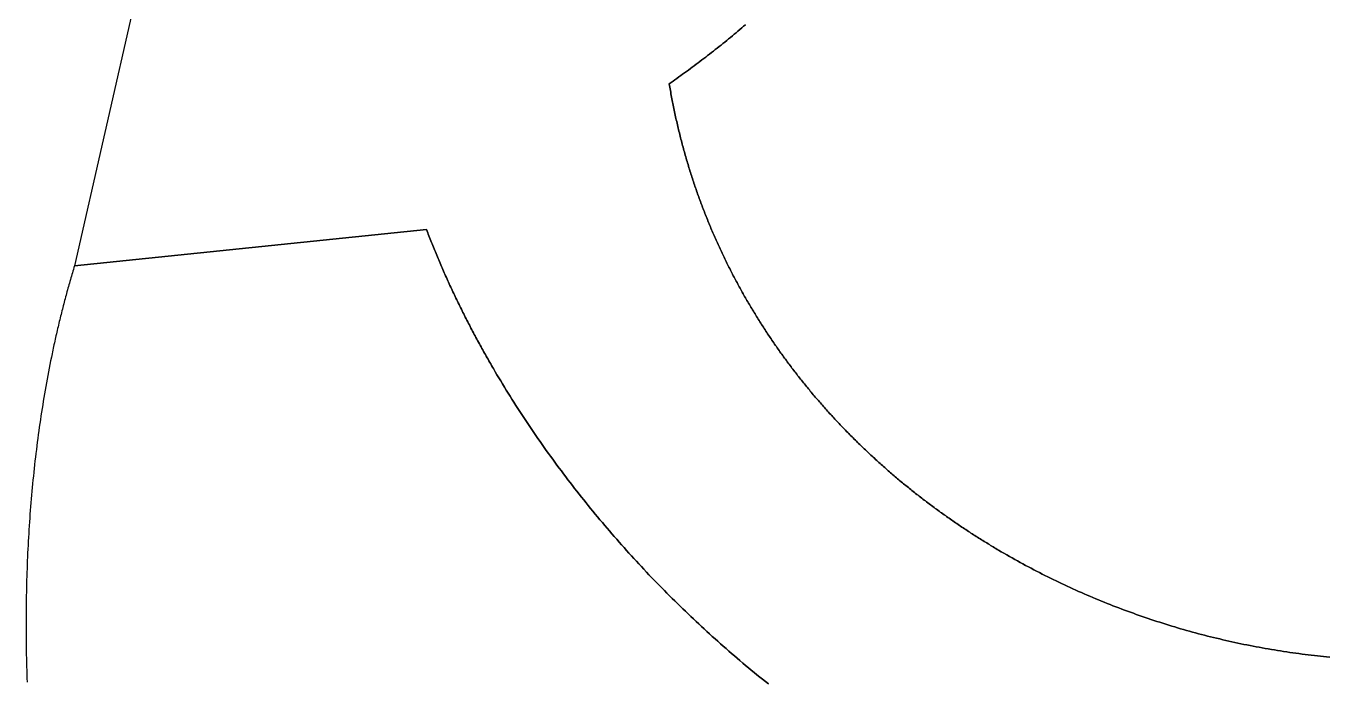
# Model space of a CAD drawing. Header units: millimetres. Extents: x 539514 to 908003, y -69769 to 203909.
# Drawn here: x 650559 to 681799, y 65952 to 81698 of the extents above; entities that cross this region are included whole.
import ezdxf

# ---------------------------------------------------------------- set-up
doc = ezdxf.new("R2010")
doc.units = ezdxf.units.MM
doc.layers.add('CLOSED_AREAS', color=7, linetype='Continuous')

msp = doc.modelspace()

# ---------------------------------------------------------------- linework, layer by layer
at = {"layer": 'CLOSED_AREAS'}
for points in [[(653179.285, 82352.232), (651721.863, 75939.575), (660174.911, 76814.028), (660189.629, 76775.446), (660204.433, 76736.874), (660219.322, 76698.313), (660234.297, 76659.762), (660249.356, 76621.221), (660264.501, 76582.691), (660279.73, 76544.172), (660295.045, 76505.665), (660310.443, 76467.168), (660325.926, 76428.683), (660341.494, 76390.21), (660357.145, 76351.748), (660372.88, 76313.298), (660388.699, 76274.861), (660404.602, 76236.435), (660420.588, 76198.022), (660436.658, 76159.621), (660452.811, 76121.233), (660469.047, 76082.858), (660485.366, 76044.496), (660501.767, 76006.148), (660518.251, 75967.812), (660534.818, 75929.49), (660551.467, 75891.182), (660568.198, 75852.887), (660585.011, 75814.607), (660601.906, 75776.34), (660618.883, 75738.088), (660635.942, 75699.851), (660653.081, 75661.628), (660670.303, 75623.419), (660687.605, 75585.226), (660704.988, 75547.048), (660722.452, 75508.885), (660739.997, 75470.738), (660757.622, 75432.606), (660775.328, 75394.489), (660793.114, 75356.389), (660810.98, 75318.305), (660828.926, 75280.237), (660846.952, 75242.185), (660865.058, 75204.15), (660883.243, 75166.132), (660901.507, 75128.131), (660919.851, 75090.146), (660938.274, 75052.179), (660956.775, 75014.229), (660975.356, 74976.297), (660994.015, 74938.382), (661012.752, 74900.485), (661031.568, 74862.606), (661050.462, 74824.745), (661069.435, 74786.903), (661088.485, 74749.079), (661107.613, 74711.274), (661126.818, 74673.487), (661146.101, 74635.719), (661165.461, 74597.971), (661184.898, 74560.242), (661204.413, 74522.532), (661224.004, 74484.841), (661243.672, 74447.171), (661263.416, 74409.52), (661283.237, 74371.89), (661303.134, 74334.28), (661323.108, 74296.69), (661343.157, 74259.12), (661363.282, 74221.572), (661383.483, 74184.044), (661403.759, 74146.537), (661424.111, 74109.052), (661444.538, 74071.587), (661465.04, 74034.145), (661485.617, 73996.724), (661506.269, 73959.325), (661526.995, 73921.947), (661547.796, 73884.592), (661568.672, 73847.26), (661589.621, 73809.949), (661610.645, 73772.662), (661631.742, 73735.397), (661652.913, 73698.155), (661674.158, 73660.936), (661695.477, 73623.741), (661716.868, 73586.569), (661738.333, 73549.42), (661759.871, 73512.295), (661781.482, 73475.195), (661824.921, 73401.065), (661868.651, 73327.034), (661912.669, 73253.101), (661956.974, 73179.268), (662001.566, 73105.537), (662046.442, 73031.908), (662091.602, 72958.384), (662137.046, 72884.964), (662182.77, 72811.652), (662228.775, 72738.447), (662275.059, 72665.351), (662321.621, 72592.365), (662368.46, 72519.492), (662415.574, 72446.731), (662462.963, 72374.084), (662510.625, 72301.553), (662558.559, 72229.139), (662606.764, 72156.843), (662655.238, 72084.666), (662703.981, 72012.61), (662752.992, 71940.675), (662802.268, 71868.864), (662851.81, 71797.178), (662901.615, 71725.617), (662951.683, 71654.183), (663002.012, 71582.877), (663052.602, 71511.702), (663103.451, 71440.657), (663154.557, 71369.744), (663205.921, 71298.964), (663257.539, 71228.32), (663309.413, 71157.811), (663361.539, 71087.44), (663413.917, 71017.207), (663466.546, 70947.114), (663519.425, 70877.163), (663572.552, 70807.353), (663625.927, 70737.688), (663679.547, 70668.167), (663733.413, 70598.793), (663787.522, 70529.566), (663841.874, 70460.488), (663896.467, 70391.56), (663951.3, 70322.784), (664006.372, 70254.16), (664061.682, 70185.69), (664117.229, 70117.376), (664173.011, 70049.218), (664229.028, 69981.217), (664285.277, 69913.376), (664341.759, 69845.695), (664398.471, 69778.176), (664455.413, 69710.82), (664512.583, 69643.628), (664569.981, 69576.601), (664627.604, 69509.742), (664685.453, 69443.05), (664743.525, 69376.527), (664801.819, 69310.176), (664860.335, 69243.996), (664919.071, 69177.989), (664978.025, 69112.157), (665037.198, 69046.5), (665096.587, 68981.021), (665156.192, 68915.719), (665216.01, 68850.598), (665276.042, 68785.657), (665336.286, 68720.899), (665396.74, 68656.323), (665457.404, 68591.933), (665518.276, 68527.728), (665579.356, 68463.711), (665640.641, 68399.883), (665702.131, 68336.244), (665763.825, 68272.796), (665825.721, 68209.541), (665887.818, 68146.479), (665950.116, 68083.613), (666012.612, 68020.942), (666075.306, 67958.469), (666138.196, 67896.195), (666201.282, 67834.121), (666264.562, 67772.248), (666328.035, 67710.578), (666391.7, 67649.112), (666455.555, 67587.852), (666519.6, 67526.797), (666583.833, 67465.951), (666648.253, 67405.313), (666712.859, 67344.886), (666777.65, 67284.67), (666842.624, 67224.668), (666907.781, 67164.879), (666973.119, 67105.306), (667038.637, 67045.95), (667104.333, 66986.812), (667170.208, 66927.893), (667236.258, 66869.194), (667302.484, 66810.718), (667368.885, 66752.465), (667435.458, 66694.436), (667502.202, 66636.632), (667569.118, 66579.056), (667636.202, 66521.708), (667703.455, 66464.59), (667770.875, 66407.703), (667838.461, 66351.047), (667906.211, 66294.625), (667974.125, 66238.438), (668042.201, 66182.486), (668110.439, 66126.772), (668178.836, 66071.297), (668247.392, 66016.061), (668316.105, 65961.066), (668384.975, 65906.314)], [(681865.109, 66548.838), (681791.106, 66555.899), (681717.122, 66563.252), (681643.159, 66570.895), (681569.219, 66578.83), (681495.301, 66587.055), (681421.409, 66595.57), (681347.542, 66604.375), (681273.703, 66613.47), (681199.892, 66622.854), (681126.11, 66632.527), (681052.359, 66642.488), (680978.64, 66652.738), (680904.954, 66663.276), (680831.303, 66674.101), (680757.687, 66685.214), (680684.109, 66696.614), (680610.568, 66708.301), (680537.067, 66720.273), (680463.606, 66732.532), (680390.187, 66745.077), (680316.811, 66757.907), (680243.479, 66771.022), (680170.193, 66784.422), (680096.953, 66798.107), (680023.762, 66812.075), (679950.619, 66826.327), (679877.527, 66840.863), (679804.486, 66855.682), (679731.499, 66870.784), (679658.565, 66886.168), (679585.686, 66901.835), (679512.864, 66917.783), (679440.1, 66934.013), (679367.394, 66950.525), (679294.749, 66967.317), (679222.165, 66984.389), (679149.644, 67001.743), (679077.186, 67019.375), (679004.794, 67037.288), (678932.468, 67055.48), (678860.209, 67073.951), (678788.019, 67092.701), (678715.899, 67111.728), (678643.85, 67131.034), (678571.874, 67150.618), (678499.971, 67170.479), (678428.143, 67190.617), (678356.391, 67211.032), (678284.716, 67231.724), (678213.12, 67252.691), (678141.604, 67273.934), (678070.168, 67295.453), (677998.815, 67317.247), (677927.545, 67339.315), (677856.36, 67361.659), (677785.261, 67384.276), (677714.249, 67407.167), (677643.325, 67430.332), (677572.49, 67453.77), (677501.747, 67477.481), (677431.095, 67501.464), (677360.537, 67525.72), (677290.073, 67550.247), (677219.704, 67575.047), (677149.433, 67600.117), (677079.26, 67625.459), (677009.186, 67651.071), (676939.212, 67676.953), (676869.34, 67703.106), (676799.572, 67729.528), (676729.907, 67756.219), (676660.348, 67783.18), (676590.896, 67810.409), (676521.552, 67837.907), (676452.316, 67865.673), (676383.191, 67893.707), (676314.178, 67922.008), (676245.278, 67950.576), (676176.491, 67979.411), (676107.82, 68008.512), (676039.265, 68037.88), (675970.828, 68067.513), (675902.51, 68097.412), (675834.312, 68127.576), (675766.235, 68158.005), (675698.281, 68188.699), (675630.451, 68219.657), (675562.746, 68250.878), (675495.167, 68282.364), (675427.715, 68314.112), (675360.393, 68346.124), (675293.2, 68378.398), (675226.138, 68410.935), (675159.209, 68443.733), (675092.413, 68476.793), (675025.753, 68510.115), (674959.228, 68543.697), (674892.841, 68577.541), (674826.592, 68611.644), (674760.483, 68646.008), (674694.514, 68680.631), (674628.688, 68715.514), (674563.006, 68750.656), (674497.468, 68786.057), (674432.076, 68821.716), (674366.831, 68857.634), (674301.734, 68893.809), (674236.787, 68930.241), (674171.991, 68966.931), (674107.346, 69003.878), (674042.855, 69041.081), (673978.518, 69078.541), (673914.337, 69116.256), (673882.306, 69135.21), (673850.313, 69154.227), (673818.36, 69173.308), (673786.447, 69192.453), (673754.574, 69211.662), (673722.74, 69230.934), (673690.947, 69250.27), (673659.194, 69269.67), (673627.481, 69289.133), (673595.81, 69308.66), (673564.178, 69328.25), (673532.588, 69347.904), (673501.039, 69367.621), (673469.531, 69387.401), (673438.064, 69407.245), (673406.639, 69427.152), (673375.256, 69447.123), (673343.914, 69467.156), (673312.614, 69487.253), (673281.357, 69507.413), (673250.142, 69527.636), (673218.969, 69547.922), (673187.839, 69568.271), (673156.751, 69588.683), (673125.707, 69609.158), (673094.705, 69629.696), (673063.747, 69650.297), (673032.832, 69670.96), (673001.96, 69691.686), (672971.132, 69712.475), (672940.348, 69733.327), (672909.608, 69754.241), (672878.912, 69775.218), (672848.261, 69796.258), (672817.653, 69817.36), (672787.091, 69838.524), (672756.573, 69859.751), (672726.1, 69881.041), (672695.672, 69902.393), (672665.289, 69923.807), (672634.952, 69945.283), (672604.66, 69966.822), (672574.413, 69988.422), (672544.213, 70010.085), (672514.058, 70031.811), (672483.95, 70053.598), (672453.888, 70075.447), (672423.872, 70097.358), (672393.903, 70119.332), (672363.98, 70141.367), (672334.104, 70163.464), (672304.276, 70185.623), (672274.494, 70207.844), (672244.76, 70230.126), (672215.074, 70252.47), (672185.435, 70274.876), (672155.844, 70297.344), (672126.3, 70319.873), (672096.805, 70342.464), (672067.358, 70365.116), (672037.96, 70387.83), (672008.61, 70410.605), (671979.309, 70433.441), (671950.056, 70456.339), (671920.853, 70479.299), (671891.699, 70502.319), (671862.594, 70525.401), (671833.539, 70548.544), (671804.533, 70571.748), (671775.577, 70595.014), (671746.671, 70618.34), (671717.815, 70641.727), (671689.009, 70665.176), (671660.254, 70688.685), (671631.549, 70712.256), (671602.895, 70735.887), (671574.292, 70759.579), (671545.74, 70783.332), (671517.239, 70807.146), (671488.789, 70831.02), (671460.391, 70854.955), (671432.044, 70878.951), (671403.749, 70903.007), (671375.506, 70927.124), (671347.316, 70951.301), (671319.177, 70975.539), (671291.091, 70999.838), (671263.057, 71024.196), (671235.076, 71048.615), (671207.148, 71073.095), (671179.273, 71097.635), (671151.451, 71122.234), (671123.682, 71146.895), (671095.966, 71171.615), (671068.305, 71196.395), (671040.697, 71221.236), (671013.143, 71246.137), (670985.643, 71271.097), (670958.197, 71296.118), (670930.806, 71321.198), (670903.469, 71346.338), (670876.187, 71371.539), (670848.96, 71396.799), (670821.787, 71422.118), (670794.67, 71447.498), (670767.608, 71472.937), (670740.602, 71498.436), (670713.651, 71523.994), (670686.756, 71549.612), (670659.917, 71575.29), (670633.134, 71601.027), (670606.407, 71626.823), (670579.736, 71652.679), (670553.122, 71678.594), (670526.565, 71704.568), (670500.064, 71730.602), (670473.621, 71756.695), (670447.234, 71782.847), (670420.905, 71809.059), (670394.633, 71835.329), (670368.419, 71861.659), (670342.263, 71888.048), (670316.164, 71914.495), (670290.124, 71941.002), (670264.141, 71967.567), (670238.217, 71994.192), (670212.352, 72020.875), (670186.545, 72047.617), (670160.797, 72074.418), (670135.108, 72101.277), (670109.479, 72128.195), (670083.908, 72155.172), (670058.397, 72182.208), (670032.945, 72209.302), (670007.553, 72236.454), (669982.221, 72263.665), (669956.949, 72290.935), (669931.738, 72318.262), (669906.586, 72345.649), (669881.495, 72373.093), (669856.465, 72400.596), (669831.496, 72428.157), (669806.587, 72455.776), (669781.74, 72483.453), (669756.954, 72511.189), (669732.229, 72538.982), (669707.566, 72566.834), (669682.964, 72594.744), (669658.425, 72622.711), (669633.947, 72650.737), (669609.532, 72678.82), (669585.179, 72706.961), (669560.888, 72735.16), (669536.66, 72763.417), (669512.495, 72791.731), (669488.393, 72820.104), (669464.354, 72848.533), (669440.378, 72877.021), (669416.466, 72905.566), (669392.617, 72934.168), (669368.832, 72962.828), (669345.111, 72991.545), (669321.453, 73020.32), (669297.86, 73049.152), (669274.331, 73078.042), (669250.867, 73106.988), (669227.467, 73135.992), (669204.133, 73165.054), (669180.863, 73194.172), (669157.658, 73223.347), (669134.518, 73252.58), (669111.444, 73281.869), (669088.435, 73311.216), (669065.492, 73340.619), (669042.615, 73370.08), (669019.804, 73399.597), (668997.059, 73429.171), (668974.38, 73458.802), (668951.768, 73488.49), (668929.222, 73518.234), (668906.744, 73548.035), (668884.332, 73577.893), (668861.987, 73607.807), (668839.709, 73637.778), (668817.499, 73667.805), (668795.356, 73697.889), (668773.282, 73728.029), (668751.274, 73758.226), (668729.335, 73788.479), (668707.464, 73818.788), (668685.662, 73849.154), (668663.927, 73879.576), (668642.262, 73910.054), (668620.665, 73940.588), (668599.137, 73971.178), (668577.678, 74001.824), (668556.288, 74032.527), (668534.968, 74063.285), (668513.717, 74094.099), (668492.536, 74124.97), (668471.425, 74155.896), (668450.384, 74186.878), (668429.413, 74217.916), (668408.512, 74249.009), (668387.681, 74280.158), (668366.922, 74311.363), (668346.232, 74342.624), (668325.614, 74373.94), (668305.067, 74405.311), (668284.591, 74436.738), (668264.187, 74468.221), (668243.854, 74499.759), (668223.593, 74531.353), (668203.403, 74563.001), (668183.285, 74594.706), (668163.24, 74626.465), (668143.267, 74658.28), (668123.366, 74690.149), (668103.538, 74722.074), (668083.783, 74754.054), (668064.1, 74786.09), (668044.491, 74818.18), (668024.955, 74850.325), (668005.492, 74882.525), (667986.102, 74914.78), (667966.787, 74947.09), (667947.545, 74979.455), (667928.377, 75011.874), (667909.283, 75044.348), (667890.263, 75076.877), (667871.318, 75109.461), (667852.448, 75142.099), (667833.652, 75174.792), (667814.931, 75207.54), (667796.285, 75240.342), (667777.714, 75273.198), (667759.219, 75306.109), (667740.799, 75339.074), (667722.455, 75372.094), (667704.187, 75405.167), (667685.994, 75438.295), (667667.878, 75471.478), (667649.838, 75504.714), (667631.874, 75538.005), (667613.987, 75571.35), (667596.176, 75604.749), (667578.443, 75638.202), (667560.786, 75671.709), (667543.207, 75705.269), (667525.705, 75738.884), (667508.281, 75772.553), (667490.934, 75806.275), (667473.665, 75840.051), (667456.473, 75873.881), (667439.36, 75907.765), (667422.326, 75941.702), (667405.369, 75975.693), (667388.491, 76009.738), (667371.692, 76043.836), (667354.972, 76077.988), (667338.331, 76112.193), (667321.769, 76146.451), (667305.286, 76180.763), (667288.883, 76215.128), (667272.559, 76249.547), (667256.315, 76284.019), (667240.151, 76318.544), (667224.067, 76353.122), (667208.064, 76387.753), (667192.141, 76422.438), (667176.298, 76457.175), (667160.536, 76491.966), (667144.855, 76526.809), (667129.255, 76561.706), (667113.736, 76596.655), (667098.298, 76631.658), (667082.942, 76666.713), (667067.667, 76701.821), (667052.475, 76736.981), (667037.364, 76772.194), (667022.335, 76807.46), (667007.388, 76842.779), (666992.524, 76878.15), (666977.743, 76913.574), (666963.044, 76949.05), (666948.427, 76984.579), (666933.894, 77020.16), (666919.444, 77055.794), (666905.078, 77091.479), (666890.794, 77127.218), (666876.595, 77163.008), (666862.479, 77198.851), (666848.447, 77234.745), (666834.499, 77270.692), (666820.636, 77306.692), (666806.856, 77342.743), (666793.162, 77378.846), (666779.551, 77415.001), (666766.026, 77451.208), (666752.586, 77487.467), (666739.231, 77523.778), (666725.961, 77560.141), (666712.777, 77596.555), (666699.678, 77633.021), (666686.665, 77669.539), (666673.738, 77706.109), (666660.897, 77742.73), (666648.142, 77779.403), (666635.473, 77816.127), (666622.891, 77852.903), (666610.396, 77889.73), (666597.987, 77926.609), (666585.666, 77963.539), (666573.432, 78000.52), (666561.284, 78037.553), (666549.225, 78074.637), (666537.253, 78111.772), (666525.368, 78148.958), (666513.572, 78186.196), (666501.863, 78223.484), (666490.243, 78260.824), (666478.711, 78298.215), (666467.268, 78335.656), (666455.913, 78373.149), (666444.647, 78410.693), (666433.47, 78448.287), (666422.383, 78485.932), (666411.384, 78523.628), (666400.475, 78561.375), (666389.655, 78599.172), (666378.926, 78637.02), (666368.286, 78674.919), (666357.736, 78712.868), (666347.276, 78750.868), (666336.907, 78788.918), (666326.628, 78827.019), (666316.44, 78865.17), (666306.342, 78903.372), (666296.336, 78941.624), (666286.42, 78979.926), (666276.596, 79018.278), (666266.863, 79056.681), (666257.222, 79095.134), (666247.673, 79133.637), (666238.215, 79172.19), (666228.85, 79210.793), (666219.577, 79249.446), (666210.396, 79288.149), (666201.307, 79326.902), (666192.311, 79365.705), (666183.408, 79404.558), (666174.598, 79443.461), (666165.881, 79482.413), (666157.257, 79521.415), (666148.727, 79560.467), (666140.29, 79599.569), (666131.947, 79638.72), (666123.698, 79677.921), (666115.542, 79717.171), (666107.481, 79756.47), (666099.514, 79795.82), (666091.642, 79835.218), (666083.865, 79874.666), (666076.182, 79914.164), (666068.594, 79953.71), (666061.101, 79993.306), (666053.703, 80032.951), (666046.401, 80072.645), (666039.194, 80112.389), (666032.083, 80152.181), (666025.068, 80192.023), (666018.149, 80231.913), (666011.326, 80271.853), (666004.599, 80311.841), (666050.453, 80344.205), (666096.363, 80376.721), (666142.323, 80409.39), (666188.328, 80442.213), (666234.375, 80475.189), (666280.457, 80508.321), (666326.571, 80541.607), (666372.71, 80575.049), (666418.872, 80608.646), (666465.049, 80642.4), (666511.239, 80676.31), (666557.435, 80710.378), (666603.634, 80744.603), (666649.83, 80778.987), (666696.018, 80813.529), (666742.193, 80848.23), (666788.351, 80883.09), (666834.487, 80918.111), (666880.596, 80953.291), (666926.673, 80988.633), (666972.713, 81024.136), (667018.712, 81059.801), (667064.664, 81095.627), (667110.564, 81131.617), (667156.409, 81167.77), (667202.193, 81204.086), (667247.91, 81240.566), (667293.557, 81277.21), (667339.129, 81314.02), (667384.62, 81350.995), (667430.025, 81388.135), (667475.341, 81425.442), (667520.562, 81462.916), (667565.682, 81500.557), (667610.699, 81538.366), (667655.605, 81576.342), (667700.397, 81614.487), (667745.07, 81652.801), (667789.619, 81691.285), (667834.039, 81729.938)], [(667834.039, 81729.938), (667789.619, 81691.285), (667745.07, 81652.801), (667700.397, 81614.487), (667655.605, 81576.342), (667610.699, 81538.366), (667565.682, 81500.557), (667520.562, 81462.916), (667475.341, 81425.442), (667430.025, 81388.135), (667384.62, 81350.995), (667339.129, 81314.02), (667293.557, 81277.21), (667247.91, 81240.566), (667202.193, 81204.086), (667156.409, 81167.77), (667110.564, 81131.617), (667064.664, 81095.627), (667018.712, 81059.801), (666972.713, 81024.136), (666926.673, 80988.633), (666880.596, 80953.291), (666834.487, 80918.111), (666788.351, 80883.09), (666742.193, 80848.23), (666696.018, 80813.529), (666649.83, 80778.987), (666603.634, 80744.603), (666557.435, 80710.378), (666511.239, 80676.31), (666465.049, 80642.4), (666418.872, 80608.646), (666372.71, 80575.049), (666326.571, 80541.607), (666280.457, 80508.321), (666234.375, 80475.189), (666188.328, 80442.213), (666142.323, 80409.39), (666096.363, 80376.721), (666050.453, 80344.205), (666004.599, 80311.841), (666011.326, 80271.853), (666018.149, 80231.913), (666025.068, 80192.023), (666032.083, 80152.181), (666039.194, 80112.389), (666046.401, 80072.645), (666053.703, 80032.951), (666061.101, 79993.306), (666068.594, 79953.71), (666076.182, 79914.164), (666083.865, 79874.666), (666091.642, 79835.218), (666099.514, 79795.82), (666107.481, 79756.47), (666115.542, 79717.171), (666123.698, 79677.921), (666131.947, 79638.72), (666140.29, 79599.569), (666148.727, 79560.467), (666157.257, 79521.415), (666165.881, 79482.413), (666174.598, 79443.461), (666183.408, 79404.558), (666192.311, 79365.705), (666201.307, 79326.902), (666210.396, 79288.149), (666219.577, 79249.446), (666228.85, 79210.793), (666238.215, 79172.19), (666247.673, 79133.637), (666257.222, 79095.134), (666266.863, 79056.681), (666276.596, 79018.278), (666286.42, 78979.926), (666296.336, 78941.624), (666306.342, 78903.372), (666316.44, 78865.17), (666326.628, 78827.019), (666336.907, 78788.918), (666347.276, 78750.868), (666357.736, 78712.868), (666368.286, 78674.919), (666378.926, 78637.02), (666389.655, 78599.172), (666400.475, 78561.375), (666411.384, 78523.628), (666422.383, 78485.932), (666433.47, 78448.287), (666444.647, 78410.693), (666455.913, 78373.149), (666467.268, 78335.656), (666478.711, 78298.215), (666490.243, 78260.824), (666501.863, 78223.484), (666513.572, 78186.196), (666525.368, 78148.958), (666537.253, 78111.772), (666549.225, 78074.637), (666561.284, 78037.553), (666573.432, 78000.52), (666585.666, 77963.539), (666597.987, 77926.609), (666610.396, 77889.73), (666622.891, 77852.903), (666635.473, 77816.127), (666648.142, 77779.403), (666660.897, 77742.73), (666673.738, 77706.109), (666686.665, 77669.539), (666699.678, 77633.021), (666712.777, 77596.555), (666725.961, 77560.141), (666739.231, 77523.778), (666752.586, 77487.467), (666766.026, 77451.208), (666779.551, 77415.001), (666793.162, 77378.846), (666806.856, 77342.743), (666820.636, 77306.692), (666834.499, 77270.692), (666848.447, 77234.745), (666862.479, 77198.851), (666876.595, 77163.008), (666890.794, 77127.218), (666905.078, 77091.479), (666919.444, 77055.794), (666933.894, 77020.16), (666948.427, 76984.579), (666963.044, 76949.05), (666977.743, 76913.574), (666992.524, 76878.15), (667007.388, 76842.779), (667022.335, 76807.46), (667037.364, 76772.194), (667052.475, 76736.981), (667067.667, 76701.821), (667082.942, 76666.713), (667098.298, 76631.658), (667113.736, 76596.655), (667129.255, 76561.706), (667144.855, 76526.809), (667160.536, 76491.966), (667176.298, 76457.175), (667192.141, 76422.438), (667208.064, 76387.753), (667224.067, 76353.122), (667240.151, 76318.544), (667256.315, 76284.019), (667272.559, 76249.547), (667288.883, 76215.128), (667305.286, 76180.763), (667321.769, 76146.451), (667338.331, 76112.193), (667354.972, 76077.988), (667371.692, 76043.836), (667388.491, 76009.738), (667405.369, 75975.693), (667422.326, 75941.702), (667439.36, 75907.765), (667456.473, 75873.881), (667473.665, 75840.051), (667490.934, 75806.275), (667508.281, 75772.553), (667525.705, 75738.884), (667543.207, 75705.269), (667560.786, 75671.709), (667578.443, 75638.202), (667596.176, 75604.749), (667613.987, 75571.35), (667631.874, 75538.005), (667649.838, 75504.714), (667667.878, 75471.478), (667685.994, 75438.295), (667704.187, 75405.167), (667722.455, 75372.094), (667740.799, 75339.074), (667759.219, 75306.109), (667777.714, 75273.198), (667796.285, 75240.342), (667814.931, 75207.54), (667833.652, 75174.792), (667852.448, 75142.099), (667871.318, 75109.461), (667890.263, 75076.877), (667909.283, 75044.348), (667928.377, 75011.874), (667947.545, 74979.455), (667966.787, 74947.09), (667986.102, 74914.78), (668005.492, 74882.525), (668024.955, 74850.325), (668044.491, 74818.18), (668064.1, 74786.09), (668083.783, 74754.054), (668103.538, 74722.074), (668123.366, 74690.149), (668143.267, 74658.28), (668163.24, 74626.465), (668183.285, 74594.706), (668203.403, 74563.001), (668223.593, 74531.353), (668243.854, 74499.759), (668264.187, 74468.221), (668284.591, 74436.738), (668305.067, 74405.311), (668325.614, 74373.94), (668346.232, 74342.624), (668366.922, 74311.363), (668387.681, 74280.158), (668408.512, 74249.009), (668429.413, 74217.916), (668450.384, 74186.878), (668471.425, 74155.896), (668492.536, 74124.97), (668513.717, 74094.099), (668534.968, 74063.285), (668556.288, 74032.527), (668577.678, 74001.824), (668599.137, 73971.178), (668620.665, 73940.588), (668642.262, 73910.054), (668663.927, 73879.576), (668685.662, 73849.154), (668707.464, 73818.788), (668729.335, 73788.479), (668751.274, 73758.226), (668773.282, 73728.029), (668795.356, 73697.889), (668817.499, 73667.805), (668839.709, 73637.778), (668861.987, 73607.807), (668884.332, 73577.893), (668906.744, 73548.035), (668929.222, 73518.234), (668951.768, 73488.49), (668974.38, 73458.802), (668997.059, 73429.171), (669019.804, 73399.597), (669042.615, 73370.08), (669065.492, 73340.619), (669088.435, 73311.216), (669111.444, 73281.869), (669134.518, 73252.58), (669157.658, 73223.347), (669180.863, 73194.172), (669204.133, 73165.054), (669227.467, 73135.992), (669250.867, 73106.988), (669274.331, 73078.042), (669297.86, 73049.152), (669321.453, 73020.32), (669345.111, 72991.545), (669368.832, 72962.828), (669392.617, 72934.168), (669416.466, 72905.566), (669440.378, 72877.021), (669464.354, 72848.533), (669488.393, 72820.104), (669512.495, 72791.731), (669536.66, 72763.417), (669560.888, 72735.16), (669585.179, 72706.961), (669609.532, 72678.82), (669633.947, 72650.737), (669658.425, 72622.711), (669682.964, 72594.744), (669707.566, 72566.834), (669732.229, 72538.982), (669756.954, 72511.189), (669781.74, 72483.453), (669806.587, 72455.776), (669831.496, 72428.157), (669856.465, 72400.596), (669881.495, 72373.093), (669906.586, 72345.649), (669931.738, 72318.262), (669956.949, 72290.935), (669982.221, 72263.665), (670007.553, 72236.454), (670032.945, 72209.302), (670058.397, 72182.208), (670083.908, 72155.172), (670109.479, 72128.195), (670135.108, 72101.277), (670160.797, 72074.418), (670186.545, 72047.617), (670212.352, 72020.875), (670238.217, 71994.192), (670264.141, 71967.567), (670290.124, 71941.002), (670316.164, 71914.495), (670342.263, 71888.048), (670368.419, 71861.659), (670394.633, 71835.329), (670420.905, 71809.059), (670447.234, 71782.847), (670473.621, 71756.695), (670500.064, 71730.602), (670526.565, 71704.568), (670553.122, 71678.594), (670579.736, 71652.679), (670606.407, 71626.823), (670633.134, 71601.027), (670659.917, 71575.29), (670686.756, 71549.612), (670713.651, 71523.994), (670740.602, 71498.436), (670767.608, 71472.937), (670794.67, 71447.498), (670821.787, 71422.118), (670848.96, 71396.799), (670876.187, 71371.539), (670903.469, 71346.338), (670930.806, 71321.198), (670958.197, 71296.118), (670985.643, 71271.097), (671013.143, 71246.137), (671040.697, 71221.236), (671068.305, 71196.395), (671095.966, 71171.615), (671123.682, 71146.895), (671151.451, 71122.234), (671179.273, 71097.635), (671207.148, 71073.095), (671235.076, 71048.615), (671263.057, 71024.196), (671291.091, 70999.838), (671319.177, 70975.539), (671347.316, 70951.301), (671375.506, 70927.124), (671403.749, 70903.007), (671432.044, 70878.951), (671460.391, 70854.955), (671488.789, 70831.02), (671517.239, 70807.146), (671545.74, 70783.332), (671574.292, 70759.579), (671602.895, 70735.887), (671631.549, 70712.256), (671660.254, 70688.685), (671689.009, 70665.176), (671717.815, 70641.727), (671746.671, 70618.34), (671775.577, 70595.014), (671804.533, 70571.748), (671833.539, 70548.544), (671862.594, 70525.401), (671891.699, 70502.319), (671920.853, 70479.299), (671950.056, 70456.339), (671979.309, 70433.441), (672008.61, 70410.605), (672037.96, 70387.83), (672067.358, 70365.116), (672096.805, 70342.464), (672126.3, 70319.873), (672155.844, 70297.344), (672185.435, 70274.876), (672215.074, 70252.47), (672244.76, 70230.126), (672274.494, 70207.844), (672304.276, 70185.623), (672334.104, 70163.464), (672363.98, 70141.367), (672393.903, 70119.332), (672423.872, 70097.358), (672453.888, 70075.447), (672483.95, 70053.598), (672514.058, 70031.811), (672544.213, 70010.085), (672574.413, 69988.422), (672604.66, 69966.822), (672634.952, 69945.283), (672665.289, 69923.807), (672695.672, 69902.393), (672726.1, 69881.041), (672756.573, 69859.751), (672787.091, 69838.524), (672817.653, 69817.36), (672848.261, 69796.258), (672878.912, 69775.218), (672909.608, 69754.241), (672940.348, 69733.327), (672971.132, 69712.475), (673001.96, 69691.686), (673032.832, 69670.96), (673063.747, 69650.297), (673094.705, 69629.696), (673125.707, 69609.158), (673156.751, 69588.683), (673187.839, 69568.271), (673218.969, 69547.922), (673250.142, 69527.636), (673281.357, 69507.413), (673312.614, 69487.253), (673343.914, 69467.156), (673375.256, 69447.123), (673406.639, 69427.152), (673438.064, 69407.245), (673469.531, 69387.401), (673501.039, 69367.621), (673532.588, 69347.904), (673564.178, 69328.25), (673595.81, 69308.66), (673627.481, 69289.133), (673659.194, 69269.67), (673690.947, 69250.27), (673722.74, 69230.934), (673754.574, 69211.662), (673786.447, 69192.453), (673818.36, 69173.308), (673850.313, 69154.227), (673882.306, 69135.21), (673914.337, 69116.256), (673978.518, 69078.541), (674042.855, 69041.081), (674107.346, 69003.878), (674171.991, 68966.931), (674236.787, 68930.241), (674301.734, 68893.809), (674366.831, 68857.634), (674432.076, 68821.716), (674497.468, 68786.057), (674563.006, 68750.656), (674628.688, 68715.514), (674694.514, 68680.631), (674760.483, 68646.008), (674826.592, 68611.644), (674892.841, 68577.541), (674959.228, 68543.697), (675025.753, 68510.115), (675092.413, 68476.793), (675159.209, 68443.733), (675226.138, 68410.935), (675293.2, 68378.398), (675360.393, 68346.124), (675427.715, 68314.112), (675495.167, 68282.364), (675562.746, 68250.878), (675630.451, 68219.657), (675698.281, 68188.699), (675766.235, 68158.005), (675834.312, 68127.576), (675902.51, 68097.412), (675970.828, 68067.513), (676039.265, 68037.88), (676107.82, 68008.512), (676176.491, 67979.411), (676245.278, 67950.576), (676314.178, 67922.008), (676383.191, 67893.707), (676452.316, 67865.673), (676521.552, 67837.907), (676590.896, 67810.409), (676660.348, 67783.18), (676729.907, 67756.219), (676799.572, 67729.528), (676869.34, 67703.106), (676939.212, 67676.953), (677009.186, 67651.071), (677079.26, 67625.459), (677149.433, 67600.117), (677219.704, 67575.047), (677290.073, 67550.247), (677360.537, 67525.72), (677431.095, 67501.464), (677501.747, 67477.481), (677572.49, 67453.77), (677643.325, 67430.332), (677714.249, 67407.167), (677785.261, 67384.276), (677856.36, 67361.659), (677927.545, 67339.315), (677998.815, 67317.247), (678070.168, 67295.453), (678141.604, 67273.934), (678213.12, 67252.691), (678284.716, 67231.724), (678356.391, 67211.032), (678428.143, 67190.617), (678499.971, 67170.479), (678571.874, 67150.618), (678643.85, 67131.034), (678715.899, 67111.728), (678788.019, 67092.701), (678860.209, 67073.951), (678932.468, 67055.48), (679004.794, 67037.288), (679077.186, 67019.375), (679149.644, 67001.743), (679222.165, 66984.389), (679294.749, 66967.317), (679367.394, 66950.525), (679440.1, 66934.013), (679512.864, 66917.783), (679585.686, 66901.835), (679658.565, 66886.168), (679731.499, 66870.784), (679804.486, 66855.682), (679877.527, 66840.863), (679950.619, 66826.327), (680023.762, 66812.075), (680096.953, 66798.107), (680170.193, 66784.422), (680243.479, 66771.022), (680316.811, 66757.907), (680390.187, 66745.077), (680463.606, 66732.532), (680537.067, 66720.273), (680610.568, 66708.301), (680684.109, 66696.614), (680757.687, 66685.214), (680831.303, 66674.101), (680904.954, 66663.276), (680978.64, 66652.738), (681052.359, 66642.488), (681126.11, 66632.527), (681199.892, 66622.854), (681273.703, 66613.47), (681347.542, 66604.375), (681421.409, 66595.57), (681495.301, 66587.055), (681569.219, 66578.83), (681643.159, 66570.895), (681717.122, 66563.252), (681791.106, 66555.899), (681865.109, 66548.838)], [(668384.975, 65906.314), (668316.105, 65961.066), (668247.392, 66016.061), (668178.836, 66071.297), (668110.439, 66126.772), (668042.201, 66182.486), (667974.125, 66238.438), (667906.211, 66294.625), (667838.461, 66351.047), (667770.875, 66407.703), (667703.455, 66464.59), (667636.202, 66521.708), (667569.118, 66579.056), (667502.202, 66636.632), (667435.458, 66694.436), (667368.885, 66752.465), (667302.484, 66810.718), (667236.258, 66869.194), (667170.208, 66927.893), (667104.333, 66986.812), (667038.637, 67045.95), (666973.119, 67105.306), (666907.781, 67164.879), (666842.624, 67224.668), (666777.65, 67284.67), (666712.859, 67344.886), (666648.253, 67405.313), (666583.833, 67465.951), (666519.6, 67526.797), (666455.555, 67587.852), (666391.7, 67649.112), (666328.035, 67710.578), (666264.562, 67772.248), (666201.282, 67834.121), (666138.196, 67896.195), (666075.306, 67958.469), (666012.612, 68020.942), (665950.116, 68083.613), (665887.818, 68146.479), (665825.721, 68209.541), (665763.825, 68272.796), (665702.131, 68336.244), (665640.641, 68399.883), (665579.356, 68463.711), (665518.276, 68527.728), (665457.404, 68591.933), (665396.74, 68656.323), (665336.286, 68720.899), (665276.042, 68785.657), (665216.01, 68850.598), (665156.192, 68915.719), (665096.587, 68981.021), (665037.198, 69046.5), (664978.025, 69112.157), (664919.071, 69177.989), (664860.335, 69243.996), (664801.819, 69310.176), (664743.525, 69376.527), (664685.453, 69443.05), (664627.604, 69509.742), (664569.981, 69576.601), (664512.583, 69643.628), (664455.413, 69710.82), (664398.471, 69778.176), (664341.759, 69845.695), (664285.277, 69913.376), (664229.028, 69981.217), (664173.011, 70049.218), (664117.229, 70117.376), (664061.682, 70185.69), (664006.372, 70254.16), (663951.3, 70322.784), (663896.467, 70391.56), (663841.874, 70460.488), (663787.522, 70529.566), (663733.413, 70598.793), (663679.547, 70668.167), (663625.927, 70737.688), (663572.552, 70807.353), (663519.425, 70877.163), (663466.546, 70947.114), (663413.917, 71017.207), (663361.539, 71087.44), (663309.413, 71157.811), (663257.539, 71228.32), (663205.921, 71298.964), (663154.557, 71369.744), (663103.451, 71440.657), (663052.602, 71511.702), (663002.012, 71582.877), (662951.683, 71654.183), (662901.615, 71725.617), (662851.81, 71797.178), (662802.268, 71868.864), (662752.992, 71940.675), (662703.981, 72012.61), (662655.238, 72084.666), (662606.764, 72156.843), (662558.559, 72229.139), (662510.625, 72301.553), (662462.963, 72374.084), (662415.574, 72446.731), (662368.46, 72519.492), (662321.621, 72592.365), (662275.059, 72665.351), (662228.775, 72738.447), (662182.77, 72811.652), (662137.046, 72884.964), (662091.602, 72958.384), (662046.442, 73031.908), (662001.566, 73105.537), (661956.974, 73179.268), (661912.669, 73253.101), (661868.651, 73327.034), (661824.921, 73401.065), (661781.482, 73475.195), (661759.871, 73512.295), (661738.333, 73549.42), (661716.868, 73586.569), (661695.477, 73623.741), (661674.158, 73660.936), (661652.913, 73698.155), (661631.742, 73735.397), (661610.645, 73772.662), (661589.621, 73809.949), (661568.672, 73847.26), (661547.796, 73884.592), (661526.995, 73921.947), (661506.269, 73959.325), (661485.617, 73996.724), (661465.04, 74034.145), (661444.538, 74071.587), (661424.111, 74109.052), (661403.759, 74146.537), (661383.483, 74184.044), (661363.282, 74221.572), (661343.157, 74259.12), (661323.108, 74296.69), (661303.134, 74334.28), (661283.237, 74371.89), (661263.416, 74409.52), (661243.672, 74447.171), (661224.004, 74484.841), (661204.413, 74522.532), (661184.898, 74560.242), (661165.461, 74597.971), (661146.101, 74635.719), (661126.818, 74673.487), (661107.613, 74711.274), (661088.485, 74749.079), (661069.435, 74786.903), (661050.462, 74824.745), (661031.568, 74862.606), (661012.752, 74900.485), (660994.015, 74938.382), (660975.356, 74976.297), (660956.775, 75014.229), (660938.274, 75052.179), (660919.851, 75090.146), (660901.507, 75128.131), (660883.243, 75166.132), (660865.058, 75204.15), (660846.952, 75242.185), (660828.926, 75280.237), (660810.98, 75318.305), (660793.114, 75356.389), (660775.328, 75394.489), (660757.622, 75432.606), (660739.997, 75470.738), (660722.452, 75508.885), (660704.988, 75547.048), (660687.605, 75585.226), (660670.303, 75623.419), (660653.081, 75661.628), (660635.942, 75699.851), (660618.883, 75738.088), (660601.906, 75776.34), (660585.011, 75814.607), (660568.198, 75852.887), (660551.467, 75891.182), (660534.818, 75929.49), (660518.251, 75967.812), (660501.767, 76006.148), (660485.366, 76044.496), (660469.047, 76082.858), (660452.811, 76121.233), (660436.658, 76159.621), (660420.588, 76198.022), (660404.602, 76236.435), (660388.699, 76274.861), (660372.88, 76313.298), (660357.145, 76351.748), (660341.494, 76390.21), (660325.926, 76428.683), (660310.443, 76467.168), (660295.045, 76505.665), (660279.73, 76544.172), (660264.501, 76582.691), (660249.356, 76621.221), (660234.297, 76659.762), (660219.322, 76698.313), (660204.433, 76736.874), (660189.629, 76775.446), (660174.911, 76814.028), (651721.863, 75939.575), (651709.41, 75898.654), (651697.029, 75857.681), (651684.719, 75816.655), (651672.48, 75775.576), (651660.312, 75734.444), (651648.215, 75693.261), (651636.189, 75652.026), (651624.233, 75610.739), (651612.349, 75569.4), (651600.535, 75528.01), (651588.792, 75486.569), (651577.119, 75445.078), (651565.517, 75403.535), (651553.985, 75361.943), (651542.523, 75320.3), (651531.132, 75278.607), (651519.811, 75236.864), (651508.56, 75195.072), (651497.379, 75153.231), (651486.268, 75111.34), (651475.227, 75069.401), (651464.256, 75027.413), (651453.355, 74985.376), (651442.523, 74943.291), (651431.762, 74901.159), (651421.069, 74858.978), (651410.447, 74816.75), (651399.894, 74774.475), (651389.41, 74732.152), (651378.995, 74689.783), (651368.65, 74647.367), (651358.374, 74604.904), (651348.167, 74562.395), (651338.03, 74519.84), (651327.961, 74477.24), (651317.961, 74434.594), (651308.03, 74391.902), (651298.168, 74349.165), (651288.375, 74306.383), (651278.65, 74263.557), (651268.994, 74220.686), (651259.406, 74177.771), (651249.887, 74134.812), (651240.437, 74091.809), (651231.054, 74048.762), (651221.74, 74005.672), (651212.494, 73962.538), (651203.317, 73919.362), (651194.207, 73876.143), (651185.166, 73832.881), (651176.192, 73789.577), (651167.286, 73746.231), (651149.678, 73659.414), (651132.34, 73572.431), (651115.273, 73485.284), (651098.475, 73397.974), (651081.947, 73310.504), (651065.687, 73222.876), (651049.694, 73135.09), (651033.97, 73047.149), (651018.512, 72959.054), (651003.321, 72870.808), (650988.396, 72782.412), (650973.736, 72693.867), (650959.341, 72605.176), (650945.21, 72516.34), (650931.344, 72427.361), (650917.74, 72338.241), (650904.399, 72248.981), (650891.32, 72159.584), (650878.503, 72070.05), (650865.947, 71980.382), (650853.651, 71890.582), (650841.616, 71800.651), (650829.84, 71710.59), (650818.323, 71620.403), (650807.064, 71530.09), (650796.064, 71439.653), (650785.32, 71349.094), (650774.834, 71258.415), (650764.604, 71167.617), (650754.629, 71076.702), (650744.91, 70985.673), (650735.446, 70894.53), (650726.236, 70803.275), (650717.279, 70711.911), (650708.575, 70620.439), (650700.125, 70528.86), (650691.926, 70437.177), (650683.978, 70345.391), (650676.282, 70253.504), (650668.836, 70161.517), (650661.64, 70069.433), (650654.693, 69977.253), (650647.995, 69884.979), (650641.546, 69792.613), (650635.344, 69700.156), (650629.39, 69607.611), (650623.682, 69514.978), (650618.22, 69422.26), (650613.004, 69329.458), (650608.034, 69236.575), (650603.307, 69143.611), (650598.825, 69050.569), (650594.586, 68957.451), (650590.591, 68864.257), (650586.837, 68770.991), (650583.326, 68677.653), (650580.056, 68584.246), (650577.027, 68490.77), (650574.238, 68397.229), (650571.689, 68303.623), (650569.379, 68209.955), (650567.308, 68116.226), (650565.475, 68022.438), (650563.88, 67928.592), (650562.522, 67834.691), (650561.4, 67740.736), (650560.515, 67646.729), (650559.865, 67552.671), (650559.45, 67458.565), (650559.269, 67364.412), (650559.322, 67270.214), (650559.609, 67175.972), (650560.129, 67081.689), (650560.88, 66987.366), (650561.864, 66893.005), (650563.079, 66798.607), (650564.525, 66704.175), (650566.2, 66609.71), (650568.106, 66515.214), (650570.241, 66420.688), (650572.604, 66326.135), (650575.195, 66231.556), (650578.014, 66136.953), (650581.059, 66042.327), (650584.332, 65947.681)]]:
    msp.add_lwpolyline(points, dxfattribs=at)

doc.saveas('drawing.dxf')
